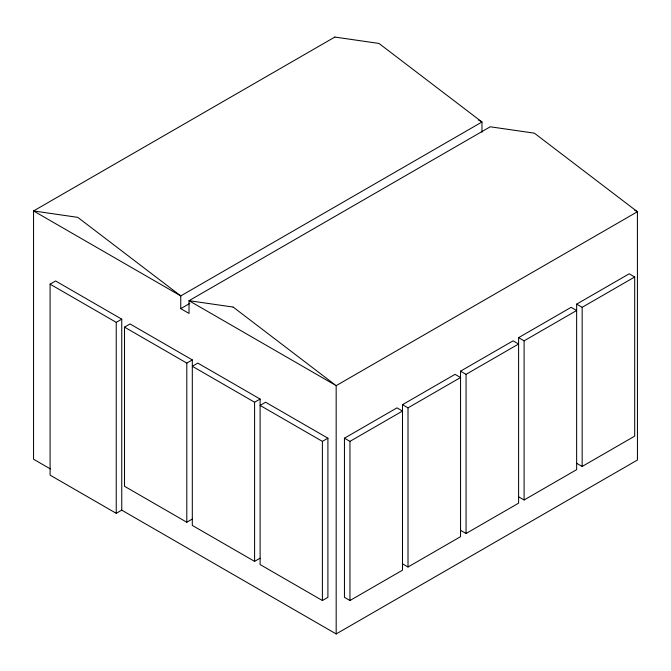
<?xml version="1.0" encoding="UTF-8"?>
<svg xmlns="http://www.w3.org/2000/svg" width="671" height="671" viewBox="0 0 671 671"><rect width="100%" height="100%" fill="white"/><g stroke="black" fill="none" stroke-linecap="round" stroke-linejoin="round"><path stroke-width="1.01" d="M121.753 510.145L121.753 319.17L55.601 280.981L50.09 284.16L50.09 475.135L116.242 513.323L121.753 510.145L336.179 633.944L637.45 460.004L637.416 211.734L534.384 133.168L490.249 126.785L189.021 300.692L189.021 313.424L180.751 308.652L180.759 295.919L77.761 217.354L33.55 210.954L33.55 459.216L50.308 468.895M50.09 284.16L116.242 322.357L121.753 319.17M192.309 519.052L186.798 522.231L124.512 486.274L124.512 327.129L130.023 323.95L192.309 359.908L192.309 525.418L254.594 561.375L260.113 558.197M180.751 308.652L189.809 303.426M124.512 327.129L186.798 363.095L192.309 359.908M260.113 399.052L197.828 363.095L192.309 366.274L254.594 402.231L260.113 399.052L260.113 564.563L322.399 600.52L327.909 597.341L327.909 438.197L265.624 402.231L260.113 405.418L322.399 441.375L327.909 438.197M344.449 438.197L396.98 407.867L402.499 411.046L349.96 441.375L344.449 438.197L344.449 597.341L349.96 600.52L402.499 570.191L402.499 404.68L455.03 374.351L460.549 377.53L408.01 407.867L402.499 404.68M460.549 371.164L513.08 340.834L518.599 344.022L466.06 374.351L460.549 371.164L460.549 536.674L408.01 567.003L402.499 563.825M518.599 337.656L571.13 307.318L576.641 310.505L524.11 340.834L518.599 337.656L518.599 503.158L466.06 533.495L460.549 530.308M518.599 496.792L524.11 499.979L576.641 469.65L576.641 304.139L629.18 273.81L634.691 276.989L634.691 436.133L582.16 466.462L576.641 463.284M576.641 304.139L582.16 307.318L634.691 276.989M478.364 119.924L481.979 122.005L481.979 132.187M634.707 210.174L637.416 211.734L336.171 385.657L336.179 633.944M582.16 307.318L582.16 466.462M524.11 340.834L524.11 499.979M466.06 374.351L466.06 533.495M408.01 407.867L408.01 567.003M349.96 441.375L349.96 600.52M322.399 441.375L322.399 600.52M254.594 402.231L254.594 561.375M186.798 363.095L186.798 522.231M116.242 322.357L116.242 513.323M334.837 37.056L33.55 210.954L180.759 295.919L481.979 122.005L378.981 43.447L334.837 37.056M233.164 307.075L189.021 300.692L336.171 385.657L233.164 307.075"/></g></svg>
